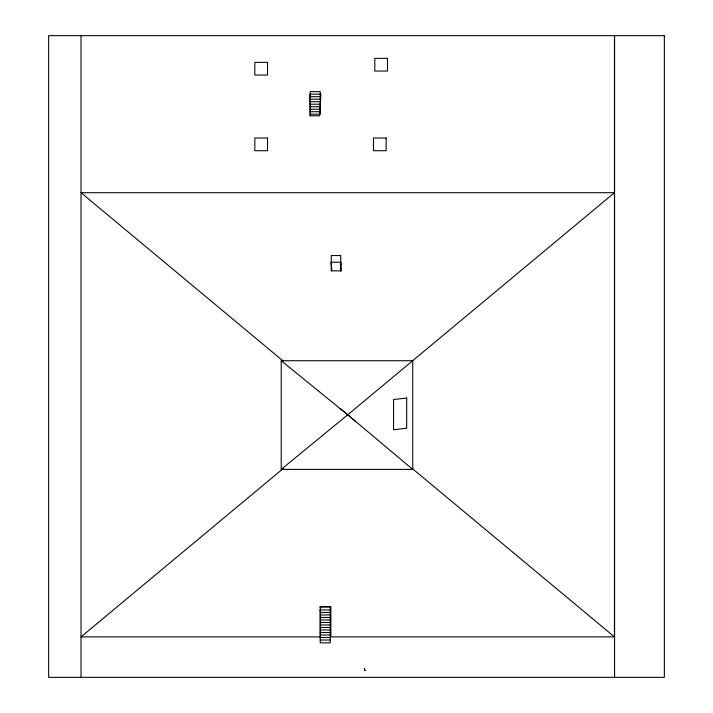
<?xml version="1.0" encoding="UTF-8"?>
<svg xmlns="http://www.w3.org/2000/svg" width="713" height="713" viewBox="0 0 713 713"><rect width="100%" height="100%" fill="white"/><g stroke="black" fill="none" stroke-linecap="round" stroke-linejoin="round"><path stroke-width="1.07" d="M331.269 264.826L331.278 255.548L340.734 255.548L340.716 264.951M331.251 271.109L331.278 262.206L340.725 262.206L341.233 270.851L331.777 270.851L331.278 262.206M340.689 271.038L340.725 262.206M283.204 468.539L81.024 636.887L320.369 636.887L320.369 606.505L330.868 606.505L330.868 636.887L614.588 636.887M281.225 469.395L412.747 469.395L412.747 360.725L281.225 360.725L281.225 469.395L347.739 414.797L614.446 192.706L81.024 192.706L283.204 361.063M310.226 96.683L320.253 96.683M310.226 99.187L320.253 99.187M310.226 101.692L320.253 101.692M310.226 104.205L320.253 104.205M310.226 106.709L320.253 106.709M310.226 109.214L320.253 109.214M310.226 111.718L320.253 111.718M310.226 114.232L320.253 114.232M310.226 115.818L319.584 115.818L320.921 94.178L309.932 94.178L310.226 115.818L310.226 91.665L320.253 91.665L320.253 113.394M319.691 607.111L330.244 607.111L330.244 642.832L320.217 642.832L320.217 609.936M319.691 609.936L330.244 609.936M320.217 612.44L330.244 612.44M320.217 614.945L330.244 614.945M320.217 617.449L330.244 617.449M320.217 619.962L330.244 619.962M320.217 622.467L330.244 622.467M320.217 624.971L330.244 624.971M320.217 627.476L330.244 627.476M320.217 629.989L330.244 629.989M320.217 632.493L330.244 632.493M320.217 634.998L330.244 634.998M320.217 637.511L330.244 637.511M320.217 640.016L330.244 640.016M364.512 668.767L364.673 670.523L364.512 668.687M364.512 670.372L365.662 670.523M364.512 670.523L365.742 670.487M281.225 360.725L347.739 414.797L412.747 469.395M340.092 408.442L355.377 421.16M412.266 468.539L614.446 636.887L614.446 35.65M614.588 35.65L614.588 677.35M81.024 35.65L81.024 677.35M406.677 398.023L393.558 399.538L393.558 429.77L406.677 428.255L406.677 398.023M664.356 35.65L48.644 35.65L48.644 677.35L664.356 677.35L664.356 35.65M387.48 58.359L374.788 58.359L374.788 71.05L387.48 71.05L387.48 58.359M267.518 62.37L254.817 62.37L254.817 75.061L267.518 75.061L267.518 62.37M267.518 138.019L254.817 138.019L254.817 150.71L267.518 150.71L267.518 138.019M386.161 138.019L373.469 138.019L373.469 150.71L386.161 150.71L386.161 138.019"/></g></svg>
